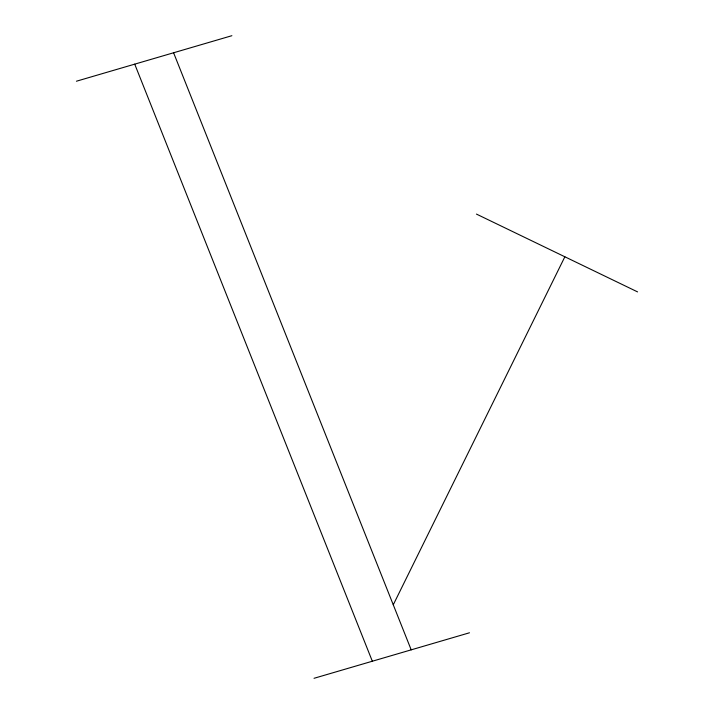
<?xml version="1.0" encoding="UTF-8"?>
<svg xmlns="http://www.w3.org/2000/svg" width="714" height="714" viewBox="0 0 714 714"><rect width="100%" height="100%" fill="white"/><g stroke="black" fill="none" stroke-linecap="round" stroke-linejoin="round"><path stroke-width="1.07" d="M393.262 604.803L564.863 256.79M76.434 81.218L231.88 35.7M314.035 678.3L469.482 632.783M476.434 214.084L637.566 291.892M173.591 52.774L411.193 649.847M134.723 64.153L372.333 661.226"/></g></svg>
